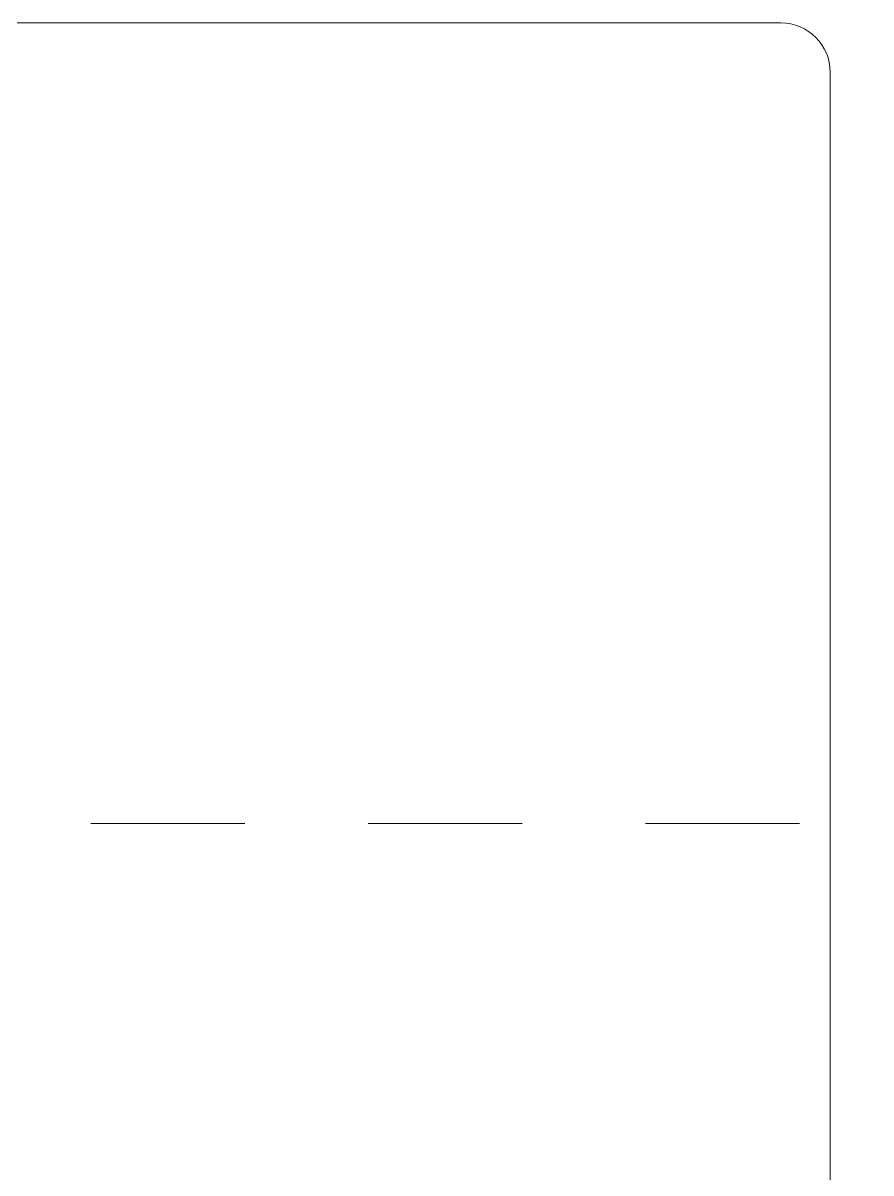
# Model space of a CAD drawing. Header units: metres. Extents: x -232 to 581, y 30 to 789.
# Drawn here: x 111.511 to 112.199, y 590.852 to 591.786 of the extents above; entities that cross this region are included whole.
import ezdxf

# ---------------------------------------------------------------- set-up
doc = ezdxf.new("R2010")
doc.units = ezdxf.units.M
doc.linetypes.add('HIDDEN2', pattern=[0.1875, 0.125, -0.0625])
doc.layers.add('A-WALL', color=250, linetype='Continuous', lineweight=20)
doc.layers.add('baños', color=140, linetype='Continuous', lineweight=0)
doc.layers.add('Techos 1', color=7, linetype='HIDDEN2', lineweight=9, true_color=0x42391a)
doc.styles.get("Standard").update_dxf_attribs({"font": 'arial.ttf'})

# ---------------------------------------------------------------- blocks, each defined once
blk = doc.blocks.new('20.03.2026 LN 09 SEGUNDO NIVEL ARQ')
at = {"layer": 'A-WALL', "color": 5}
for p, q in [((85.13593, -58.8486), (88.35593, -58.8486)), ((88.39593, -58.8886), (88.39592, -62.29863))]:
    blk.add_line(p, q, dxfattribs=at)
blk.add_arc((88.35593, -58.8886), 0.04, 0, 90, dxfattribs=at)
at = {"layer": 'Techos 1', "color": 5}
blk.add_line((80.59593, -59.49867), (92.74593, -59.49867), dxfattribs=at)
at = {"layer": 'baños', "color": 5, "linetype": 'Continuous', "flags": 8}
for tag, p in [('MODELNUMBER', (83.78129, -42.91752, 0)), ('TRADENAME', (83.78129, -42.91756, 0)), ('PRODUCT', (83.78129, -42.9176, 0)), ('MATERIAL', (83.78129, -42.91764, 0)), ('MODELNUMBER', (84.95603, -42.91752, 0)), ('TRADENAME', (84.95603, -42.91756, 0)), ('MATERIAL', (84.95603, -42.91764, 0)), ('PRODUCT', (84.95603, -42.9176, 0))]:
    blk.add_attdef(tag, p, '', height=0.0000254, rotation=180.00008, dxfattribs=at)
at = {"layer": 'baños', "color": 5, "linetype": 'Continuous'}
for tag, p, rotation in [('MODELNUMBER', (85.8912, -56.99337), 180.00008), ('TRADENAME', (85.89116, -56.99332), 180.00008), ('MATERIAL', (85.89139, -56.99324), 180.00008), ('PRODUCT', (85.89139, -56.99328), 180.00008), ('MODELNUMBER', (86.60077, -56.99337), 179.99992), ('TRADENAME', (86.60077, -56.99332), 179.99992), ('MATERIAL', (86.60077, -56.99324), 179.99992), ('PRODUCT', (86.60077, -56.99328), 179.99992)]:
    blk.add_attdef(tag, p, '', height=0.0000254, rotation=rotation, dxfattribs=at)

msp = doc.modelspace()

# ---------------------------------------------------------------- block references
at = {"color": 1}
msp.add_blockref('20.03.2026 LN 09 SEGUNDO NIVEL ARQ', (23.76983, 650.63423), dxfattribs=at)

doc.saveas('drawing.dxf')
